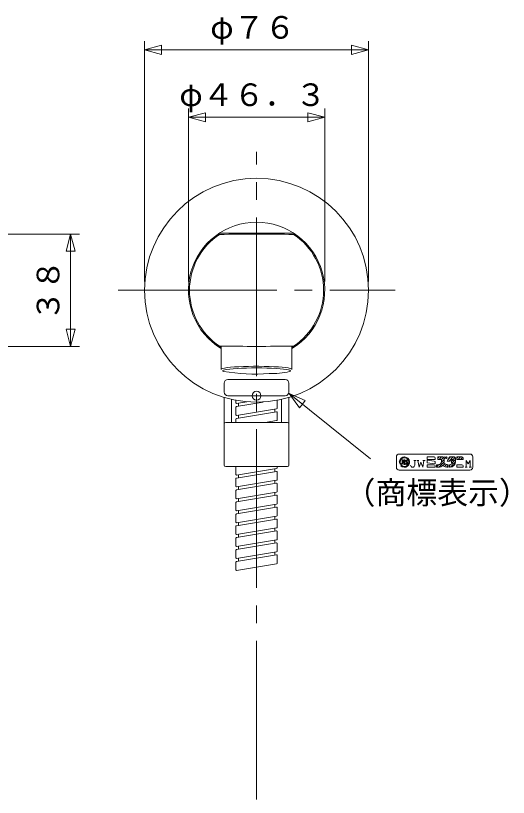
# Model space of a CAD drawing. Units: millimetres, scale not verified. Extents: x -560 to 592, y -417 to 413.
# Drawn here: x -179 to -11.4, y -2.2 to 263.7 of the extents above; entities that cross this region are included whole.
import ezdxf
from ezdxf.enums import TextEntityAlignment as Align

# ---------------------------------------------------------------- set-up
doc = ezdxf.new("R2010")
doc.units = ezdxf.units.MM
doc.header["$LTSCALE"] = 6
doc.header["$PDMODE"] = 32
doc.header["$PDSIZE"] = 3
doc.linetypes.add('USER1', pattern=[2, 1.2, -0.8])
doc.linetypes.add('USER2', pattern=[12, 9, -1, 1, -1])
for name, color, linetype, lineweight in [('0-2_2', 7, 'Continuous', 18), ('0-3_3', 7, 'USER1', 18), ('0-4_4', 7, 'Continuous', 18)]:
    doc.layers.add(name, color=color, linetype=linetype, lineweight=lineweight)
doc.styles.add('ＭＳ ゴシック', font='')
doc.styles.get('ＭＳ ゴシック').set_extended_font_data('MS Gothic')

# ---------------------------------------------------------------- blocks, each defined once
blk = doc.blocks.new('D6')
at = {"layer": '0-3_3', "linetype": 'Continuous'}
for p, q in [((-208.56, 189.366), (-157.272, 189.366)), ((-160.272, 189.366), (-158.719, 183.571)), ((-161.825, 183.571), (-158.719, 183.571)), ((-160.272, 151.207), (-161.825, 157.003)), ((-158.719, 157.003), (-161.825, 157.003)), ((-160.272, 151.207), (-158.719, 157.003)), ((-208.56, 151.207), (-157.272, 151.207))]:
    blk.add_line(p, q, dxfattribs=at)
blk.add_lwpolyline([(-160.272, 151.207), (-160.272, 189.366), (-161.825, 183.571)], dxfattribs=at)
blk = doc.blocks.new('D15')
at = {"layer": '0-3_3', "linetype": 'Continuous'}
for p, q in [((-135.115, 173.287), (-135.115, 255.066)), ((-135.115, 252.066), (-129.319, 253.618)), ((-129.319, 250.513), (-129.319, 253.618)), ((-64.749, 253.618), (-64.749, 250.513)), ((-58.953, 173.287), (-58.953, 255.066)), ((-135.115, 252.066), (-129.319, 250.513)), ((-58.953, 252.066), (-64.749, 250.513))]:
    blk.add_line(p, q, dxfattribs=at)
blk.add_lwpolyline([(-135.115, 252.066), (-58.953, 252.066), (-64.749, 253.618)], dxfattribs=at)
blk = doc.blocks.new('D21')
at = {"layer": '0-3_3', "linetype": 'Continuous'}
for p, q in [((-120.206, 173.287), (-120.206, 232.141)), ((-73.861, 173.287), (-73.861, 232.141)), ((-120.206, 229.141), (-114.411, 230.694)), ((-120.206, 229.141), (-114.411, 227.588)), ((-114.411, 227.588), (-114.411, 230.694)), ((-79.657, 230.694), (-79.657, 227.588)), ((-73.861, 229.141), (-79.657, 227.588))]:
    blk.add_line(p, q, dxfattribs=at)
blk.add_lwpolyline([(-120.206, 229.141), (-73.861, 229.141), (-79.657, 230.694)], dxfattribs=at)

msp = doc.modelspace()

# ---------------------------------------------------------------- linework, layer by layer
at = {"layer": '0-2_2'}
for p, q in [((-109.75, 189.658), (-109.637, 189.287)), ((-84.318, 189.658), (-84.431, 189.287)), ((-109.637, 151.287), (-109.75, 150.915)), ((-109.034, 151.283), (-109.034, 143.386)), ((-85.034, 143.386), (-85.034, 151.283)), ((-84.431, 151.287), (-84.318, 150.915)), ((-108.034, 129.324), (-108.034, 133.829)), ((-105.534, 133.167), (-105.534, 129.324)), ((-88.534, 129.324), (-88.534, 133.167)), ((-86.034, 133.829), (-86.034, 129.324)), ((-104.034, 132.855), (-104.034, 131.973)), ((-104.034, 127.917), (-104.034, 130.553)), ((-103.867, 130.75), (-94.765, 132.274)), ((-103.801, 131.776), (-100.36, 132.352)), ((-103.234, 130.857), (-103.234, 131.87)), ((-90.034, 130.193), (-90.034, 132.855)), ((-108.034, 124.787), (-108.034, 129.324)), ((-105.534, 125.287), (-105.534, 129.324)), ((-103.867, 126.694), (-90.267, 128.971)), ((-103.801, 127.72), (-90.201, 129.995)), ((-103.234, 126.801), (-103.234, 127.814)), ((-90.834, 128.876), (-90.834, 129.89)), ((-90.034, 126.137), (-90.034, 128.773)), ((-88.534, 129.324), (-88.534, 125.287)), ((-86.034, 129.324), (-86.034, 124.787)), ((-107.534, 125.287), (-86.534, 125.287)), ((-104.034, 125.287), (-104.034, 126.497)), ((-94.101, 125.287), (-90.201, 125.939)), ((-108.034, 110.787), (-108.034, 124.787)), ((-86.034, 124.787), (-86.034, 110.787)), ((-107.534, 110.287), (-86.534, 110.287)), ((-104.034, 107.637), (-104.034, 110.287)), ((-103.801, 107.44), (-90.201, 109.715)), ((-90.834, 108.596), (-90.834, 109.61)), ((-90.034, 109.913), (-90.034, 110.287)), ((-90.267, 108.691), (-103.867, 106.414)), ((-103.234, 106.521), (-103.234, 107.534)), ((-90.034, 105.857), (-90.034, 108.493)), ((-104.034, 103.581), (-104.034, 106.217)), ((-90.267, 104.635), (-103.867, 102.358)), ((-103.801, 103.384), (-90.201, 105.659)), ((-90.834, 104.54), (-90.834, 105.554)), ((-90.034, 101.801), (-90.034, 104.437)), ((-104.034, 99.525), (-104.034, 102.161)), ((-103.801, 99.328), (-90.201, 101.603)), ((-103.234, 102.465), (-103.234, 103.478)), ((-90.834, 100.484), (-90.834, 101.498)), ((-103.867, 98.302), (-90.267, 100.579)), ((-103.234, 98.409), (-103.234, 99.422)), ((-90.034, 97.745), (-90.034, 100.381)), ((-104.034, 95.469), (-104.034, 98.105)), ((-103.867, 94.246), (-90.267, 96.523)), ((-103.801, 95.272), (-90.201, 97.547)), ((-90.834, 96.428), (-90.834, 97.442)), ((-90.034, 93.689), (-90.034, 96.325)), ((-104.034, 91.413), (-104.034, 94.049)), ((-103.801, 91.216), (-90.201, 93.491)), ((-103.234, 94.353), (-103.234, 95.366)), ((-90.834, 92.372), (-90.834, 93.386)), ((-103.867, 90.19), (-90.267, 92.467)), ((-103.234, 90.297), (-103.234, 91.31)), ((-90.034, 89.633), (-90.034, 92.269)), ((-104.034, 89.993), (-104.034, 87.357)), ((-90.267, 88.411), (-103.867, 86.134)), ((-103.801, 87.16), (-90.201, 89.435)), ((-90.834, 88.316), (-90.834, 89.33)), ((-90.034, 85.577), (-90.034, 88.213)), ((-104.034, 83.301), (-104.034, 85.937)), ((-103.801, 83.104), (-90.201, 85.379)), ((-103.234, 86.241), (-103.234, 87.254)), ((-90.834, 84.26), (-90.834, 85.274)), ((-90.267, 84.355), (-103.867, 82.078)), ((-103.234, 82.185), (-103.234, 83.198)), ((-90.034, 81.521), (-90.034, 84.157)), ((-104.034, 79.245), (-104.034, 81.881)), ((-90.267, 80.299), (-103.867, 78.022)), ((-103.801, 79.048), (-90.201, 81.323)), ((-90.834, 80.204), (-90.834, 81.218)), ((-90.034, 77.465), (-90.034, 80.101)), ((-104.034, 75.189), (-104.034, 77.825)), ((-103.801, 74.992), (-90.201, 77.267)), ((-103.234, 78.129), (-103.234, 79.142))]:
    msp.add_line(p, q, dxfattribs=at)
for points in [[(-109.033, 143.396), (-108.914, 143.533), (-108.53, 143.686), (-107.888, 143.832), (-107.004, 143.968), (-105.898, 144.091), (-104.593, 144.198), (-103.12, 144.287), (-101.51, 144.356), (-99.801, 144.404), (-98.029, 144.428), (-96.236, 144.43), (-94.46, 144.408), (-92.742, 144.363), (-91.12, 144.296), (-89.63, 144.209), (-88.305, 144.104), (-87.175, 143.982), (-86.266, 143.848), (-85.597, 143.703), (-85.183, 143.55), (-85.034, 143.395), (-85.034, 143.385)], [(-85.599, 142.994), (-85.742, 143.078), (-86.207, 143.226), (-86.926, 143.366), (-87.882, 143.495), (-89.052, 143.609), (-90.41, 143.707), (-91.922, 143.786), (-93.555, 143.843), (-95.269, 143.878), (-97.024, 143.89), (-98.78, 143.879), (-100.494, 143.844), (-102.128, 143.787), (-103.642, 143.708), (-105.001, 143.611), (-106.174, 143.496), (-107.132, 143.368), (-107.854, 143.228), (-108.322, 143.08), (-108.464, 142.998)], [(-108.464, 142.998), (-108.525, 142.927), (-108.459, 142.774), (-108.293, 142.684)], [(-85.807, 142.671), (-85.611, 142.772), (-85.542, 142.925), (-85.599, 142.994)]]:
    msp.add_lwpolyline(points, dxfattribs=at)
msp.add_circle((-97.034, 170.287), 38.081, dxfattribs=at)
msp.add_circle((-97.034, 170.287), 38.081, dxfattribs=at)
for centre, radius, start, end in [((-97.034, 170.287), 23.172, 301.18848, 238.81151), ((-97.034, 170.287), 22.8, 123.55731, 236.44269), ((-97.034, -810.634), 1000.373, 89.27166, 90.72834), ((-97.034, -810.634), 1000, 89.27787, 90.72213), ((-97.034, 170.287), 22.8, 303.55731, 56.44269), ((-97.034, 1151.207), 1000.373, 269.27166, 269.31269), ((-97.034, 1151.207), 1000, 269.27787, 270.72213), ((-97.034, 1151.207), 1000.373, 270.68731, 270.72834), ((-97.47, 207.616), 65.828, 260.53621, 274.11654), ((-91.971, 168.543), 26.596, 268.33416, 283.40213), ((-103.834, 131.973), 0.2, 180, 279.5), ((-103.834, 130.553), 0.2, 99.5, 180), ((-103.834, 127.917), 0.2, 180, 279.5), ((-90.234, 128.773), 0.2, 0, 99.5), ((-90.234, 130.193), 0.2, 279.5, 0), ((-107.534, 124.787), 0.5, 90, 180), ((-103.834, 126.497), 0.2, 99.5, 180), ((-90.234, 126.137), 0.2, 279.5, 0), ((-86.534, 124.787), 0.5, 0, 90), ((-107.534, 110.787), 0.5, 180, 270), ((-90.234, 109.913), 0.2, 279.5, 0), ((-86.534, 110.787), 0.5, 270, 0), ((-103.834, 107.637), 0.2, 180, 279.5), ((-103.834, 106.217), 0.2, 99.5, 180), ((-90.234, 108.493), 0.2, 0, 99.5), ((-90.234, 104.437), 0.2, 0, 99.5), ((-90.234, 105.857), 0.2, 279.5, 0), ((-103.834, 103.581), 0.2, 180, 279.5), ((-103.834, 102.161), 0.2, 99.5, 180), ((-90.234, 101.801), 0.2, 279.5, 0), ((-103.834, 99.525), 0.2, 180, 279.5), ((-90.234, 100.381), 0.2, 0, 99.5), ((-103.834, 98.105), 0.2, 99.5, 180), ((-90.234, 96.325), 0.2, 0, 99.5), ((-90.234, 97.745), 0.2, 279.5, 0), ((-103.834, 95.469), 0.2, 180, 279.5), ((-103.834, 94.049), 0.2, 99.5, 180), ((-90.234, 93.689), 0.2, 279.5, 0), ((-103.834, 91.413), 0.2, 180, 279.5), ((-90.234, 92.269), 0.2, 0, 99.5), ((-103.834, 89.993), 0.2, 99.5, 180), ((-90.234, 88.213), 0.2, 0, 99.5), ((-90.234, 89.633), 0.2, 279.5, 0), ((-103.834, 87.357), 0.2, 180, 279.5), ((-103.834, 85.937), 0.2, 99.5, 180), ((-90.234, 85.577), 0.2, 279.5, 0), ((-103.834, 83.301), 0.2, 180, 279.5), ((-90.234, 84.157), 0.2, 0, 99.5), ((-103.834, 81.881), 0.2, 99.5, 180), ((-90.234, 80.101), 0.2, 0, 99.5), ((-90.234, 81.521), 0.2, 279.5, 0), ((-103.834, 79.245), 0.2, 180, 279.5), ((-103.834, 77.825), 0.2, 99.5, 180), ((-90.234, 77.465), 0.2, 279.5, 0), ((-103.834, 75.189), 0.2, 180, 279.5)]:
    msp.add_arc(centre, radius, start, end, dxfattribs=at)
at = {"layer": '0-3_3', "linetype": 'USER2'}
msp.add_line((-144.115, 170.287), (-49.953, 170.287), dxfattribs=at)
msp.add_lwpolyline([(-97.034, -275.403), (-97.034, -2.951), (-97.034, 217.367)], dxfattribs=at)
at = {"layer": '0-4_4'}
for p, q in [((-108.034, 138.666), (-108.034, 135.666)), ((-106.784, 139.916), (-87.284, 139.916)), ((-86.034, 138.666), (-86.034, 135.666)), ((-106.784, 134.416), (-87.284, 134.416)), ((-85.989, 135.168), (-58.305, 112.958)), ((-48.503, 114.588), (-24.502, 114.588)), ((-49.503, 110.088), (-49.503, 113.588)), ((-48.503, 111.871), (-48.221, 112.152)), ((-47.558, 111.674), (-47.558, 112.626)), ((-47.558, 111.967), (-47.243, 112.282)), ((-47.067, 113.307), (-46.786, 113.588)), ((-46.928, 111.051), (-46.928, 112.626)), ((-46.578, 112.626), (-46.928, 112.626)), ((-46.578, 112.626), (-46.578, 111.051)), ((-46.274, 112.375), (-46.064, 112.584)), ((-46.265, 113.26), (-46.074, 113.451)), ((-46.176, 111.868), (-45.957, 111.664)), ((-46.05, 111.75), (-45.848, 111.952)), ((-45.945, 112.043), (-45.726, 111.839)), ((-45.878, 112.626), (-45.668, 112.626)), ((-45.826, 112.346), (-45.668, 112.346)), ((-45.732, 112.944), (-45.559, 113.118)), ((-45.668, 112.346), (-45.668, 112.626)), ((-45.377, 112.451), (-45.194, 112.634)), ((-45.249, 111.731), (-45.008, 111.971)), ((-42.903, 112.422), (-43.603, 112.422)), ((-43.253, 112.422), (-43.253, 110.788)), ((-41.853, 112.422), (-42.553, 112.422)), ((-40.514, 110.088), (-41.153, 111.843)), ((-40.103, 112.422), (-40.514, 110.088)), ((-40.453, 112.422), (-39.753, 112.422)), ((-39.053, 113.588), (-36.69, 113.588)), ((-39.053, 112.713), (-39.053, 113.588)), ((-39.053, 112.713), (-36.253, 112.713)), ((-36.63, 112.136), (-39.053, 112.477)), ((-39.053, 111.593), (-39.053, 112.477)), ((-36.253, 112.713), (-36.253, 113.151)), ((-36.253, 111.2), (-36.253, 111.703)), ((-35.378, 113.588), (-33.715, 113.588)), ((-34.975, 113.588), (-35.378, 113.185)), ((-35.077, 110.092), (-33.282, 111.887)), ((-34.126, 113.588), (-35.001, 112.713)), ((-34.165, 111.852), (-33.278, 112.74)), ((-34.153, 112.713), (-33.406, 113.46)), ((-34.153, 112.713), (-34.153, 112.013)), ((-33.278, 113.151), (-33.278, 112.013)), ((-31.44, 113.588), (-32.249, 112.188)), ((-32.249, 112.188), (-31.238, 112.188)), ((-31.991, 112.635), (-31.037, 113.588)), ((-31.589, 112.188), (-30.189, 113.588)), ((-31.44, 113.588), (-29.778, 113.588)), ((-30.935, 112.713), (-31.238, 112.188)), ((-31.139, 110.092), (-29.344, 111.887)), ((-30.935, 112.713), (-30.215, 112.713)), ((-30.74, 112.363), (-30.215, 112.363)), ((-30.74, 111.488), (-30.74, 112.363)), ((-30.74, 112.188), (-30.565, 112.363)), ((-30.592, 111.488), (-29.34, 112.74)), ((-30.215, 112.713), (-29.468, 113.46)), ((-30.215, 112.713), (-30.215, 112.363)), ((-29.34, 113.151), (-29.34, 112.013)), ((-28.903, 113.588), (-27.24, 113.588)), ((-28.903, 112.713), (-28.903, 113.588)), ((-28.5, 113.588), (-28.903, 113.185)), ((-28.903, 112.713), (-26.803, 112.713)), ((-27.651, 113.588), (-28.526, 112.713)), ((-27.678, 112.713), (-26.931, 113.46)), ((-26.829, 112.713), (-26.803, 112.74)), ((-26.803, 112.713), (-26.803, 113.151)), ((-25.752, 110.088), (-25.752, 112.422)), ((-25.752, 112.422), (-25.052, 111.209)), ((-24.352, 112.422), (-25.052, 111.209)), ((-24.352, 110.088), (-24.352, 112.422)), ((-23.502, 110.088), (-23.502, 113.588)), ((-48.503, 109.088), (-24.502, 109.088)), ((-48.306, 111.219), (-48.117, 111.408)), ((-48.241, 111.61), (-48.238, 111.611)), ((-47.817, 110.774), (-47.991, 110.601)), ((-47.557, 111.119), (-47.325, 111.352)), ((-47.549, 110.28), (-47.366, 110.462)), ((-46.578, 111.051), (-46.928, 111.051)), ((-46.886, 110.093), (-46.646, 110.334)), ((-46.316, 111.051), (-46.316, 111.331)), ((-46.088, 111.331), (-46.316, 111.331)), ((-46.316, 111.051), (-46.036, 111.051)), ((-45.869, 111.082), (-45.612, 111.339)), ((-45.656, 110.475), (-45.389, 110.742)), ((-39.053, 111.593), (-36.253, 111.2)), ((-39.053, 110.963), (-36.69, 110.963)), ((-39.053, 110.088), (-39.053, 110.963)), ((-39.053, 110.088), (-36.253, 110.088)), ((-36.253, 110.088), (-36.253, 110.526)), ((-35.815, 110.202), (-35.042, 110.976)), ((-35.815, 110.963), (-35.203, 110.963)), ((-35.815, 110.963), (-35.815, 110.088)), ((-35.815, 110.088), (-35.203, 110.088)), ((-33.684, 110.637), (-33.052, 111.268)), ((-33.141, 110.331), (-32.452, 111.02)), ((-32.489, 110.134), (-31.878, 110.746)), ((-32.058, 110.088), (-31.878, 110.088)), ((-31.878, 110.963), (-31.878, 110.088)), ((-31.44, 110.64), (-31.104, 110.976)), ((-31.44, 110.963), (-31.265, 110.963)), ((-31.44, 110.963), (-31.44, 110.088)), ((-31.44, 110.088), (-31.265, 110.088)), ((-30.74, 111.488), (-30.356, 111.488)), ((-28.903, 110.963), (-27.24, 110.963)), ((-28.903, 110.088), (-28.903, 110.963)), ((-28.903, 110.088), (-26.803, 110.088)), ((-26.803, 110.526), (-26.803, 110.088)), ((-26.103, 110.088), (-25.402, 110.088)), ((-24.702, 110.088), (-24.002, 110.088))]:
    msp.add_line(p, q, dxfattribs=at)
msp.add_lwpolyline([(-81.468, 131.541), (-80.497, 132.752), (-85.989, 135.168), (-82.44, 130.33)], close=True, dxfattribs=at)
for points in [[(-47.243, 111.674), (-47.243, 112.626), (-47.558, 112.626)], [(-42.203, 112.422), (-41.792, 110.088), (-41.153, 111.843)], [(-35.378, 113.588), (-35.378, 112.713), (-34.153, 112.713)]]:
    msp.add_lwpolyline(points, dxfattribs=at)
for centre in [(-33.015, 113.326), (-32.49, 113.326)]:
    msp.add_circle(centre, 0.263, dxfattribs=at)
for centre, radius, start, end in [((-106.784, 138.666), 1.25, 90, 180), ((-87.284, 138.666), 1.25, 0, 90), ((-106.784, 135.666), 1.25, 180, 270), ((-87.284, 135.666), 1.25, 270, 0), ((-48.503, 113.588), 1, 90, 180), ((-24.502, 113.588), 1, 0, 90), ((-46.753, 111.838), 1.75, 225, 189.06683), ((-46.753, 111.838), 1.505, 225, 188.7204), ((-45.878, 112.188), 0.438, 90, 227.08229), ((-46.036, 111.506), 0.455, 270, 47.08229), ((-45.826, 112.171), 0.175, 90, 227.08229), ((-36.69, 113.151), 0.438, 0, 90), ((-36.69, 111.703), 0.438, 0, 82), ((-35.203, 112.013), 1.05, 270, 0), ((-33.715, 113.151), 0.438, 0, 90), ((-35.203, 112.013), 1.925, 344.17338, 0), ((-31.265, 112.013), 1.925, 270, 0), ((-29.778, 113.151), 0.438, 0, 90), ((-27.24, 113.151), 0.438, 0, 90), ((-48.503, 110.088), 1, 180, 270), ((-47.866, 111.674), 0.623, 190.22669, 0), ((-47.901, 111.674), 0.343, 190.57359, 0), ((-46.088, 111.523), 0.193, 270, 47.08229), ((-43.953, 110.788), 0.7, 180, 0), ((-36.69, 110.526), 0.438, 0, 90), ((-35.203, 112.013), 1.925, 270, 317.46118), ((-31.96, 113.062), 2.975, 232.17344, 271.58204), ((-31.96, 113.062), 2.1, 228.52414, 272.24151), ((-31.265, 112.013), 1.05, 270, 330), ((-27.24, 110.526), 0.438, 0, 90), ((-24.502, 110.088), 1, 270, 0)]:
    msp.add_arc(centre, radius, start, end, dxfattribs=at)
for p in [(-97.034, 134.416), (-46.753, 111.838)]:
    msp.add_point(p, dxfattribs=at)

# ---------------------------------------------------------------- block references
at = {"layer": '0-3_3'}
for name in ['D15', 'D21', 'D6']:
    msp.add_blockref(name, (0, 0), dxfattribs=at)

# ---------------------------------------------------------------- texts
at = {"layer": '0-3_3', "style": 'ＭＳ ゴシック'}
for s, p in [('φ７６', (-112.784, 253.566)), ('φ４６．３', (-123.284, 230.641))]:
    msp.add_text(s, height=7.698, dxfattribs=at).set_placement(p, align=Align.BOTTOM_LEFT)
msp.add_text('３８', height=7.698, rotation=90, dxfattribs=at).set_placement((-161.772, 159.787), align=Align.BOTTOM_LEFT)
at = {"layer": '0-4_4', "style": 'ＭＳ ゴシック'}
msp.add_text('（商標表示）', height=7.698, dxfattribs=at).set_placement((-67.12, 95.276), align=Align.BOTTOM_LEFT)

doc.saveas('drawing.dxf')
